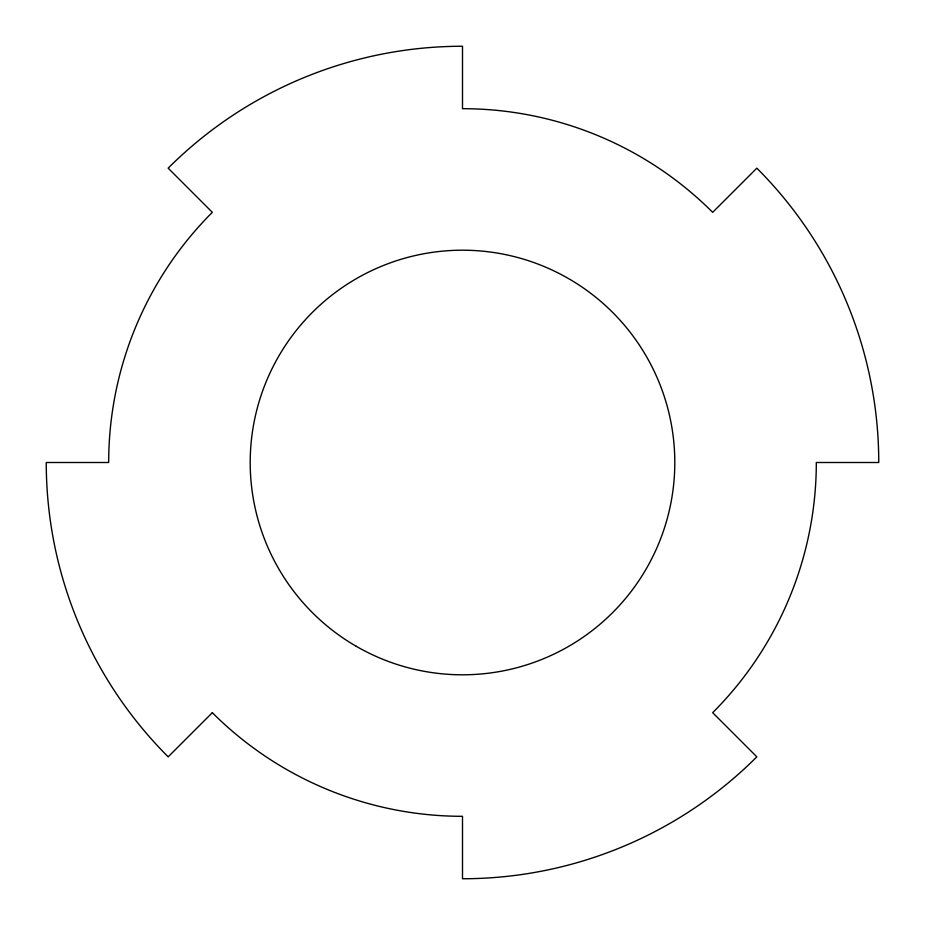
<?xml version="1.0" encoding="UTF-8"?>
<svg xmlns="http://www.w3.org/2000/svg" width="925" height="925" viewBox="0 0 925 925"><rect width="100%" height="100%" fill="white"/><g stroke="black" fill="none" stroke-linecap="round" stroke-linejoin="round"><path stroke-width="1.39" d="M212.322 712.678L168.165 756.835A416.25 416.25 0 0 1 46.25 462.5L108.688 462.5A353.812 353.812 0 0 1 212.322 212.322L168.165 168.165A416.25 416.25 0 0 1 462.5 46.25L462.5 108.688A353.812 353.812 0 0 1 712.678 212.322L756.835 168.165A416.25 416.25 0 0 1 878.75 462.5L816.312 462.5A353.812 353.812 0 0 1 712.678 712.678L756.835 756.835A416.25 416.25 0 0 1 462.5 878.75L462.5 816.312A353.812 353.812 0 0 1 212.322 712.678M356.345 646.355A212.299 212.299 0 0 0 674.799 462.5A212.299 212.299 0 0 0 356.356 278.645A212.299 212.299 0 0 0 356.345 646.355"/></g></svg>
